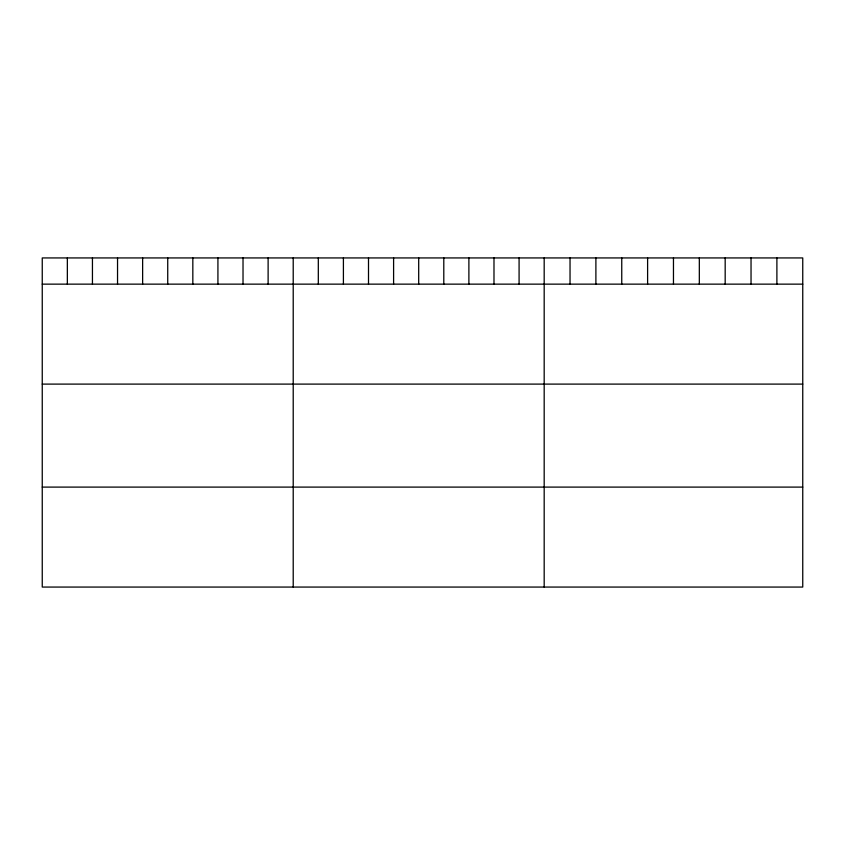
<?xml version="1.0" encoding="UTF-8"?>
<svg xmlns="http://www.w3.org/2000/svg" width="845" height="845" viewBox="0 0 845 845"><rect width="100%" height="100%" fill="white"/><g stroke="black" fill="none" stroke-linecap="round" stroke-linejoin="round"><path stroke-width="1.27" d="M802.75 284.142L802.75 587.064L42.25 587.064L42.25 257.936L802.75 257.936L802.75 284.142L42.25 284.142M42.25 384.105L802.75 384.105M42.25 487.1L802.75 487.1M776.893 257.936L776.893 284.142M751.036 257.936L751.036 284.142M725.179 257.936L725.179 284.142M699.322 257.936L699.322 284.142M673.465 257.936L673.465 284.142M647.608 257.936L647.608 284.142M621.751 257.936L621.751 284.142M595.894 257.936L595.894 284.142M570.037 257.936L570.037 284.142M544.18 257.936L544.18 587.064M519.083 257.936L519.083 284.142M493.987 257.936L493.987 284.142M468.89 257.936L468.89 284.142M443.794 257.936L443.794 284.142M418.697 257.936L418.697 284.142M393.601 257.936L393.601 284.142M368.504 257.936L368.504 284.142M343.408 257.936L343.408 284.142M318.311 257.936L318.311 284.142M293.215 257.936L293.215 587.064M268.118 257.936L268.118 284.142M243.022 257.936L243.022 284.142M217.925 257.936L217.925 284.142M192.829 257.936L192.829 284.142M167.732 257.936L167.732 284.142M142.636 257.936L142.636 284.142M117.539 257.936L117.539 284.142M92.443 257.936L92.443 284.142M67.346 257.936L67.346 284.142"/></g></svg>
